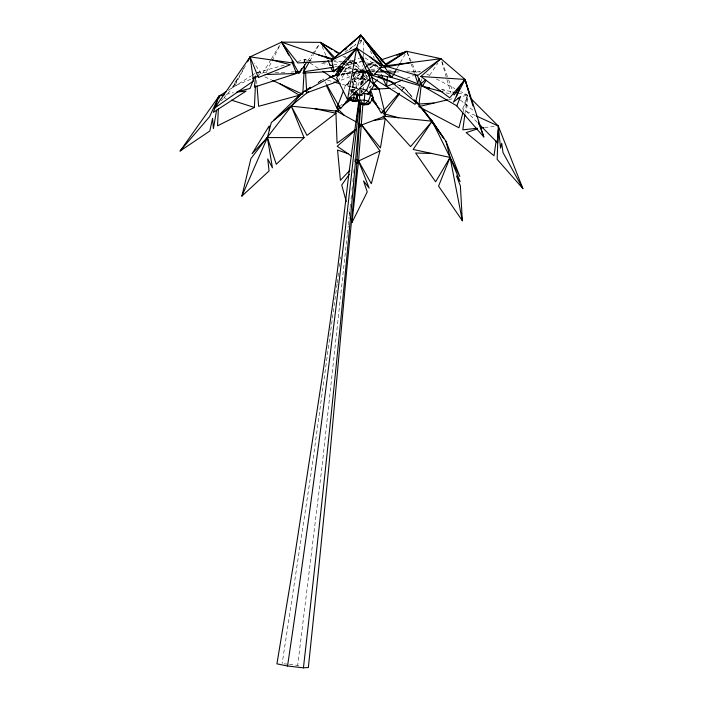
<?xml version="1.0" encoding="UTF-8"?>
<svg xmlns="http://www.w3.org/2000/svg" width="703" height="703" viewBox="0 0 703 703"><rect width="100%" height="100%" fill="white"/><g stroke="black" fill="none" stroke-linecap="round" stroke-linejoin="round"><path stroke-width="0.53" stroke-dasharray="3.52 2.64" d="M363.319 56.618L363.363 52.391M363.372 51.337L363.469 41.82M304.707 61.556L304.794 59.535L311.174 60.555M304.671 61.706L304.794 59.535L310.023 60.695M477.223 122.278L466.599 111.531L467.521 95.169L460.711 91.627M361.456 92.585L361.606 90.397M362.027 83.842L363.231 67.734M361.245 92.418L361.404 90.248M361.825 84.826L362.818 71.82L362.634 65.616M353.758 172.876L354.145 168.535M354.734 162.015L355.024 158.755M361.65 84.861L362.818 71.82L364.585 69.052M347.291 234.609L322.071 466.265L297.694 665.363L300.893 666.005M347.405 233.528L348.196 225.944M348.31 224.863L349.11 217.28M349.224 216.199L350.015 208.615M350.129 207.534L350.577 203.202M351.034 198.87L351.491 194.538M351.939 190.205L352.396 185.873M352.853 181.541L353.301 177.209M360.454 85.406L362.335 71.416L366.008 72.453L352.141 69.685M361.852 84.114L362.818 71.82L356.623 63.244L350.129 59.5M361.36 84.791L362.818 71.82L364.602 70.713M339.321 266.665L339.69 263.423M340.19 259.099L340.437 256.938M361.175 84.817L362.818 71.82L364.743 70.792M421.58 81.012L421.835 78.991M337.089 284.056L312.308 464.982L282.149 663.544M337.229 282.966L337.958 277.518M338.099 276.437L338.82 270.989M361.026 84.861L362.818 71.82L353.504 63.657M465.008 113.57L467.521 95.169L459.156 93.35M363.539 83.103L363.899 75.836L362.818 71.82L355.929 71.891L353.345 74.36L356.034 77.356L362.388 79.149L367.678 78.771M463.084 111.997L467.521 95.169L461.23 96.645M462.609 109.211L467.521 95.169M303.327 63.463L304.794 59.535L306.587 60.713M344.031 89.193L345.533 85.265L348.987 82.576M353.644 93.244L352.335 86.592L356.034 77.356L362.818 71.82L365.955 71.065M351.061 94.017L351.781 92.225L355.05 89.58L351.711 89.668L350.472 90.819L352.475 92.734M266.604 71.68L280.611 44.025M245.47 65.607L234.67 85.959L251.753 78.841M350.797 91.381L351.711 89.668L355.05 89.58L350.472 90.819M353.082 77.189L355.929 71.891L365.982 71.829M243.704 68.314L232.517 88.332L237.632 78.103L230.602 90.441L224.081 97.638M309.795 61.029L313.52 54.5M314.056 53.569L319.373 44.245M397.169 68.191L398.241 66.319M400.385 62.576L405.2 54.157M349.567 80.617L348.495 82.409L349.945 81.03M270.848 59.781L261.806 74.65L254.196 63.103M271.411 58.85L281.015 43.05M337.976 81.355L346.825 66.75L365.938 72.708M429.656 75.239L437.951 63.05M307.589 60.985L311.877 54.781M312.484 53.894L319.215 44.148M401.492 91.074L404.084 87.55L397.221 84.413M359.611 43.929L362.203 40.414M401.237 90.757L404.084 87.55L412.74 97.436M221.181 100.837L223.352 98.438M369.013 88.068L372.098 85.063M353.029 92.269L351.122 91.276L353.706 88.886L360.121 88.446M320.963 81.117L323.433 79.035L317.932 82.567M352.449 79.887L362.818 71.82L365.964 71.513M348.837 50.01L355.736 44.667M360.05 41.328L361.773 39.992M361.14 92.119L362.853 90.863L361.034 91.996M345.076 52.057L355.604 44.394M359.989 41.205L361.746 39.93M318.178 82.506L323.433 79.035M340.489 105.503L342.273 104.325M228.255 90.335L251.393 75.748M252.315 75.168L255.092 73.42M369.963 67.409L376.307 63.806M345.595 65.897L351.957 62.295L349.286 60.467M350.577 86.645L345.533 85.265L349.321 83.139M350.27 82.611L362.599 75.704L363.899 75.836L367.151 78.534M369.576 68.226L375.367 65.159L378.829 67.769M345.208 65.361L351.034 62.611L352.713 63.929M346.658 63.367L359.4 58.208M345.533 85.265L348.512 84.052M352.484 82.444L363.425 78.007L366.017 79.808M406.659 78.376L413.698 75.537M350.015 76.732L341.157 80.133L346.843 67.321L365.911 72.558M350.999 76.355L362.818 71.82L365.964 71.618M373.759 62.33L367.564 64.386L375.367 65.159M257.061 72.55L285.075 64.913M297.527 61.513L304.794 59.535L304.917 61.679M353.345 74.36L362.818 71.82L367.774 72.998M341.087 74.509L350.296 72.462L341.069 74.298M226.173 94.395L233.343 92.62M352.229 63.938L347.089 65.168L351.017 66.829M353.257 63.692L361.483 61.723M371.175 69.817L379.541 67.813M448.637 99.606L453.883 98.376M341.131 74.228C349.171 73.2 357.959 70.722 365.824 72.892M368.592 64.184L374.787 62.945M344.698 64.166L352.036 63.059M353.082 62.901L361.465 61.636M341.438 74.738L351.061 73.42M352.124 73.279L362.818 71.82L365.674 73.297M484.587 127.489L495.14 126.364M366.931 65.37L374.435 64.65M371.219 71.003L375.42 70.599M291.042 72.066L294.162 71.82M372.265 71.223L375.411 71.021M333.45 60.897L335.612 60.774M392.239 88.209L396.545 87.972M400.851 87.734L404.084 87.55L412.512 97.647M352.344 72.242L362.818 71.82L365.551 73.507M257.087 72.822L266.665 72.708M275.189 72.611L285.84 72.488M396.844 71.934L399.005 71.926M410.877 71.908L419.515 71.891M372.318 71.864L374.427 71.882M343.099 71.495L362.818 71.82L367.274 76.495M387.986 70.107L391.246 70.274M406.457 71.056L420.587 71.776M368.653 64.483L377.388 65.265M342.176 61.548L338.046 61.064L336.579 59.509M348.363 62.277L356.623 63.244L349.356 59.764M284.223 663.79L288.371 664.273M289.408 664.397L297.694 665.363M322.87 62.418L327.123 63.094M333.503 64.105L338.82 64.957M442.389 89.826L444.524 90.169M345.727 68.411L351.069 69.474M354.751 62.866L356.623 63.244M441.326 89.474L451.844 91.759M321.517 63.235L327.783 64.623M335.094 66.249L337.185 66.706M334.171 61.363L340.489 63.042M446.036 92.796L450.201 93.921M351.588 86.926L357.651 88.578M352.335 86.592L357.317 87.98M327.642 80.221L332.888 81.689M342.343 84.342L350.753 86.697M351.799 86.996L357.054 88.473L353.196 75.915M366.289 79.738L361.219 78.314L352.133 78.956L353.706 88.886L355.041 90.406M224.195 97.822L226.278 98.49M366.79 62.778L378.557 67.426M354.953 68.49L362.818 71.82L368.732 78.701M397.353 84.615L404.084 87.55L410.763 95.696M466.599 111.531L475.518 115.608M257.983 73.736L259.952 74.641M264.864 76.891L271.745 80.054M426.651 73.912L429.568 75.432M436.378 78.973L454.867 88.587M344.558 56.284L346.412 57.356M343.011 56.345L345.718 58.024M310.172 63.077L318.248 68.384M365.129 57.866L378.636 67.189M353.556 64.579L362.818 71.82L365.832 83.305M460.403 100.063L473.585 110.784M363.899 75.836L367.071 78.569M348.758 60.643L351.034 62.611M380.543 108.28L382.001 109.844M346.28 73.182L349.874 78.279M352.265 81.671L357.054 88.473M325.041 81.829L326.104 83.692M370.226 50.88L374.365 58.402M407.23 52.33L411.94 63.112M412.371 64.096L416.22 72.919M322.115 46.372L325.884 55.352M353.416 75.687L357.783 86.355L362.818 71.82L362.599 75.704L363.425 78.007M442.011 61.715L448.259 78.85M448.628 79.861L452.662 90.942M407.16 52.373L414.313 72.989M350.533 89.299L351.122 91.276M441.827 61.829L446.686 78.534M446.994 79.58L450.939 93.156M348.89 211.005L349.751 214.116M349.874 93.095L350.182 95.002M369.963 86.531L370.27 88.49M256.604 80.388L256.947 84.712M363.636 87.181L363.715 90.239"/><path stroke-width="1.05" d="M498.155 130.327L497.162 159.344L522.891 188.615L498.304 126.022L470.597 98.253M476.502 116.057L498.304 126.022L497.715 142.999L478.743 123.807M304.575 64.597L304.258 71.68L334.004 67.189M218.369 108.868L217.535 125.811L254.381 107.454L255.409 85.819M218.888 98.279L218.993 96.162L226.401 91.495M338.257 75.889L338.653 68.235M304.417 66.056L302.773 94.299L272.729 80.502M362.924 103.253L358.556 161.013L352.045 222.412L351.184 219.301M360.744 103.508L356.175 173.456L346.535 272.017L328.819 466.906L318.951 566.012L308.353 667.507L303.424 667.85L287.545 666.005L276.929 663.843L293.784 562.251L323.644 367.757L337.352 271.138L348.96 172.885L358.794 101.162M360.411 103.262C344.936 291.771 324.856 479.921 303.424 667.85M420.535 81.32L415.095 104.36L386.536 86.487L387.406 76.662M363.539 64.676L363.53 58.621M354.127 93.78L353.539 101.162L356.869 101.047L358.117 99.923L356.816 98.525L353.714 97.673L350.63 97.866L349.391 99L350.709 100.388L353.802 101.241M371.518 99.193L373.152 97.77L370.745 95.098L364.857 93.464L363.864 104.668L368.293 104.51L370.024 103.016L373.152 97.77L371.43 92.023L370.296 90.749M255.681 75.889L254.424 87.084L300.023 72.321L295.655 72.374M359.409 102.093C339.268 290.524 315.489 478.558 287.545 666.005M421.387 83.666L419.032 104.009L433.953 103.06M356.535 121.663L356.808 119.492M357.221 116.25L357.493 114.079M357.765 111.909L358.179 108.657M358.583 105.406L358.855 103.244M421.317 83.042L421.053 85.072L423.188 85.538M464.868 114.659L462.802 129.818L477.267 128.271M496.16 140.89L494.007 155.758L466.159 132.612L477.328 128.939M363.161 57.593L362.511 61.477L363.846 61.618M216.586 110.204L213.44 128.57L212.57 118.297L209.819 131.004L180.109 151.004L218.993 96.162L224.125 94.896M218.624 98.323L218.993 96.162L209.582 116.698L180.109 151.004M331.737 60.186L356.685 48.024L370.042 78.587L347.537 99.615L356.685 48.024L360.806 35.15L387.704 66.75L383.135 65.625L360.806 35.15L331.737 60.186L333.811 71.943L356.685 48.024L382.678 65.52L360.806 35.15L331.834 60.265M326.623 85.898L338.459 111.364L291.288 106.118L271.323 122.471L267.386 137.577L272.439 167.832L267.746 158.948L269.064 170.961L241.885 196.128L250.909 158.562L301.543 93.086L273.898 119.967L308.599 91.539M358.855 123.42L361.606 124.941L379.963 150.89L371.316 183.729L358.556 161.013L356.799 159.792M462.802 113.051L458.918 127.779L418.724 106.636L447.591 99.852M456.282 96.715L459.481 87.339M218.993 96.162L213.308 112.366L246.059 91.091L236.498 92.137M301.499 68.367L300.401 71.311L295.198 71.732M254.53 76.75L250.066 88.49L237.509 91.592M343.284 91.162L336.913 107.849L339.593 106.091M357.546 96.724L356.816 98.525L353.539 101.162L350.709 100.388L350.349 98.543M241.885 196.128L267.386 137.577L304.065 137.639L291.288 106.118L307.009 135.389L336.008 113.236L314.698 108.719M419.498 78.701L417.178 83.569L387.125 71.952L381.501 70.634M352.045 222.412L367.23 191.937L363.548 180.943L369.145 188.096L358.556 161.013L379.963 150.89M369.26 102.664L368.293 104.51L363.864 104.668L360.033 103.631L358.302 101.768L356.588 96.012L357.634 94.264M247.526 61.723L250.101 56.881L281.578 42.118L320.436 42.382L339.918 53.613M247.438 61.644L250.101 56.881L294.065 63.173L281.578 42.118L332.607 59.737M309.267 61.961L302.879 73.156L332.598 71.319L342.299 66.741M374.629 74.149L391.817 77.55L396.633 69.131M398.777 65.388L399.849 63.516M367.107 93.763L369.216 93.191L374.058 85.107L371.395 76.258L368.759 73.235L366.922 72.717M365.173 68.129L366.931 65.37M426.141 80.406L422.081 86.364L442.916 91.961M306.983 61.873L299.03 73.393L292.088 60.959M250.101 56.881L253.537 80.915L214.661 108.025L250.101 56.881L258.344 77.567L290.251 64.711L272.131 60.036M349.206 174.379L341.72 185.065L346.307 201.664M356.685 163.685L358.556 161.013L357.106 162.551M399.55 93.719L384.646 113.965L398.733 117.752M347.941 59.764L355.718 49.21M349.479 97.796L340.524 108.824L326.64 84.624M399.102 93.156L381.325 113.192L372.458 98.077M214.661 108.025L216.832 105.626M349.848 170.275L340.41 180.32L337.554 150.02L348.003 153.711M298.195 97.33L303.248 91.988L310.585 87.277M334.057 69.843L332.598 71.319L330.92 67.33M373.636 83.552L377.485 79.79M304.065 137.639L276.279 164.282L267.386 137.577L252.061 153.755L269.187 125.934L269.319 130.143M344.892 49.834L346.509 48.34L344.98 49.737M349.69 45.414L352.862 42.479M354.453 41.011L360.806 35.15L367.607 43.63M356.588 96.012L358.179 94.571M420.895 76.478L440.913 58.692L465.026 79.421L483.813 136.962L456.757 105.898L460.597 96.478L453.453 102.111L465.026 79.421L420.895 76.478L449.718 97.822L465.026 79.421L472.978 106.012M355.094 130.626L337.194 146.242L351.518 156.145M359.163 127.076L361.606 124.941L385.666 115.995L382.124 111.839M425.561 79.799L420.921 83.701L417.072 74.878M355.472 129.51L337.08 143.227L335.841 110.661L356.113 121.9M358.978 126.9L361.606 124.941L380.446 147.929L385.262 118.499L373.407 120.556M340.56 107.208L337.985 109.088L344.206 115.301M343.134 105.318L350.85 99.668M380.991 59.922L406.809 51.345L440.913 58.692L417.652 75.529L387.291 66.644L412.687 62.339M385.771 65.317L406.809 51.345L396.879 55.335M310.295 87.699L305.04 91.162L332.888 75.906L339.066 74.65M345.85 101.979L350.314 99.044M340.147 69.193L336.526 71.39L340.902 71.46M385.613 64.087L406.809 51.345M252.764 78.42L258.792 75.906M360.384 57.813L362.344 57.013M371.94 77.453L386.536 86.487L402.634 79.993M329.101 77.163L339.022 74.694M358.117 99.923L353.539 101.162L349.391 99M362.88 94.896L359.708 95.749L353.829 94.193L357.476 95.204M365.955 71.065L370.13 70.063M332.888 75.906L339.303 75.028M379.541 67.813L386.755 66.873M384.857 65.924L440.913 58.692M480.369 127.937L483.532 127.603M374.629 89.211L378.996 88.806L384.928 112.981L382.731 110.626M362.897 93.596L364.857 93.464M332.37 60.959L297.791 62.954L281.578 42.118L288.915 55.265M370.709 89.395L376.087 89.096M378.24 88.982L390.086 88.323M265.154 74.536L296.508 73.472L291.991 61.934M356.869 101.047L353.539 101.162L350.63 97.866M387.125 71.952L395.763 71.934M338.257 66.715L342.546 66.732M367.036 71.838L371.263 71.864M376.544 71.891L383.935 71.934L380.49 70.537M431.651 153.456L415.631 153.017L435.596 181.787L450.069 157.428L445.983 141.312L432.187 121.197L421.826 108.051M379.567 65.458L382.845 65.748M343.205 61.671L346.307 62.031M429.559 87.77L424.217 86.908L456.985 105.942M367.115 72.664L372.485 73.727M338.257 66.926L343.591 67.989M454.982 92.445L458.11 93.121M329.874 65.089L333.011 65.783M341.544 63.323L344.698 64.166M360.033 103.631L364.163 104.756M318.591 54.896L333.371 59.043M333.943 81.987L340.243 83.754M367.3 80.028L370.34 80.88L374.058 85.107M379.69 68.419L391.817 77.55L418.601 85.353L414.673 74.017M231.489 100.151L254.381 107.454M368.829 73.964L387.863 80.766L378.117 76.17L395.429 83.771M389.383 80.819L392.318 82.172M386.993 79.878L391.589 82.093L416.774 103.033L414.102 99.773M456.818 89.606L458.76 90.617M353.978 92.761L359.708 95.749L366.571 90.248L370.34 80.88L368.759 73.235M279.609 83.666L299.416 95.213L258.625 106.302L257.026 85.792M333.758 58.525L320.436 42.382L332.176 49.641M334.883 51.319L337.589 52.997M322.73 71.328L337.976 81.355L306.736 92.84L305.55 72.427M373.803 85.204L378.996 88.806L372.634 83.349M457.934 98.06L459.577 99.395M369.875 56.899L381.632 66.627L372.766 76.047L356.685 48.024L335.296 74.922L344.558 66.785L336.605 77.567L347.537 99.615M372.862 83.262L376.931 86.636L373.214 82.734M320.436 42.382L335.111 57.945M371.764 98.868L376.149 103.569M369.216 93.191L366.571 90.248L360.121 88.446L359.708 95.749L355.709 91.17M415.622 100.731L419.955 105.678M363.504 38.647L372.572 49.184M373.97 50.809L385.842 64.579L379.4 56.996M371.5 99.378L379.295 108.517M415.324 101.012L432.187 121.197L443.751 138.271L421.809 108.218L426.194 113.596M368.97 45.291L371.711 48.612M373.759 51.099L375.13 52.76M381.281 60.23L382.652 61.89M462.328 220.724L450.069 157.428L460.14 181.515L456.493 175.899L460.386 185.908L462.328 220.724L438.575 186.119L450.069 157.428L432.187 121.197L383.047 116.136L410.587 146.611L432.187 121.197L413.171 149.467L450.069 157.428L459.859 176.506L445.983 141.312M383.996 66.108L391.817 77.55M522.891 188.615L503.014 152.595L501.696 143.289L500.527 148.105L498.304 126.022M375.402 60.291L376.439 62.172M381.342 74.685L386.536 86.487M326.306 56.354L327.15 58.349M327.985 60.344L330.076 65.335M478.339 122.111L483.813 136.962M453.031 91.952L454.138 94.975L465.026 79.421L470.175 96.988M369.927 91.118L370.745 95.098L368.31 101.144L363.864 104.668L358.302 101.768L359.998 100.257L364.154 100.002L368.31 101.144L370.024 103.016L363.864 104.668L359.998 100.257L359.145 94.914"/></g></svg>
